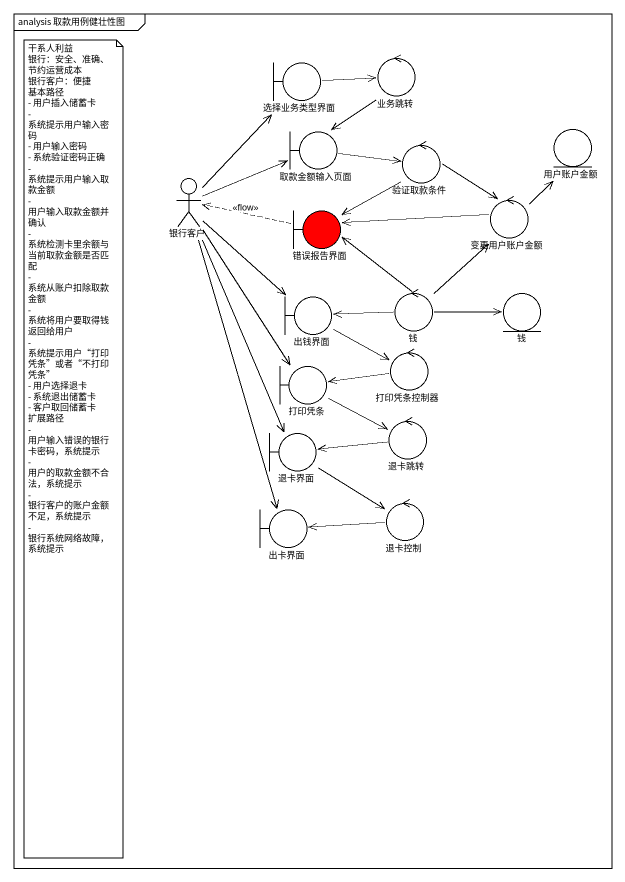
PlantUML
@startuml
mainframe analysis 取款用例健壮性图
control 业务跳转
boundary 选择业务类型界面
boundary 取款金额输入页面
entity 用户账户金额
control 验证取款条件
actor 银行客户
boundary 错误报告界面 #FF0000
control 变更用户账户金额
boundary 出钱界面
control 钱
entity "钱" as 钱_2
boundary 打印凭条
control 打印凭条控制器
boundary 退卡界面
control 退卡跳转
boundary 出卡界面
control 退卡控制
业务跳转 --> 取款金额输入页面
选择业务类型界面 -right-> 业务跳转
取款金额输入页面 -right-> 验证取款条件
验证取款条件 --> 错误报告界面
验证取款条件 --> 变更用户账户金额
银行客户 -up-> 选择业务类型界面
银行客户 -right-> 取款金额输入页面
银行客户 --> 出钱界面
银行客户 --> 打印凭条
银行客户 --> 退卡界面
银行客户 --> 出卡界面
错误报告界面 .left.> 银行客户 : <<flow>>
变更用户账户金额 -up-> 用户账户金额
变更用户账户金额 -left-> 错误报告界面
出钱界面 -right-> 打印凭条控制器
钱 -up-> 错误报告界面
钱 -up-> 变更用户账户金额
钱 -left-> 出钱界面
钱 -right-> 钱_2
打印凭条 -right-> 退卡跳转
打印凭条控制器 -left-> 打印凭条
退卡界面 --> 退卡控制
退卡跳转 -left-> 退卡界面
退卡控制 -left-> 出卡界面
note as N1
  干系人利益
  银行：安全、准确、节约运营成本
  银行客户：便捷
  基本路径
  - 用户插入储蓄卡
  - 系统提示用户输入密码
  - 用户输入密码
  - 系统验证密码正确
  - 系统提示用户输入取款金额
  - 用户输入取款金额并确认
  - 系统检测卡里余额与当前取款金额是否匹配
  - 系统从账户扣除取款金额
  - 系统将用户要取得钱返回给用户
  - 系统提示用户“打印凭条”或者“不打印凭条”
  - 用户选择退卡
  - 系统退出储蓄卡
  - 客户取回储蓄卡
  扩展路径
  - 用户输入错误的银行卡密码，系统提示
  - 用户的取款金额不合法，系统提示
  - 银行客户的账户金额不足，系统提示
  - 银行系统网络故障，系统提示
end note
@enduml
